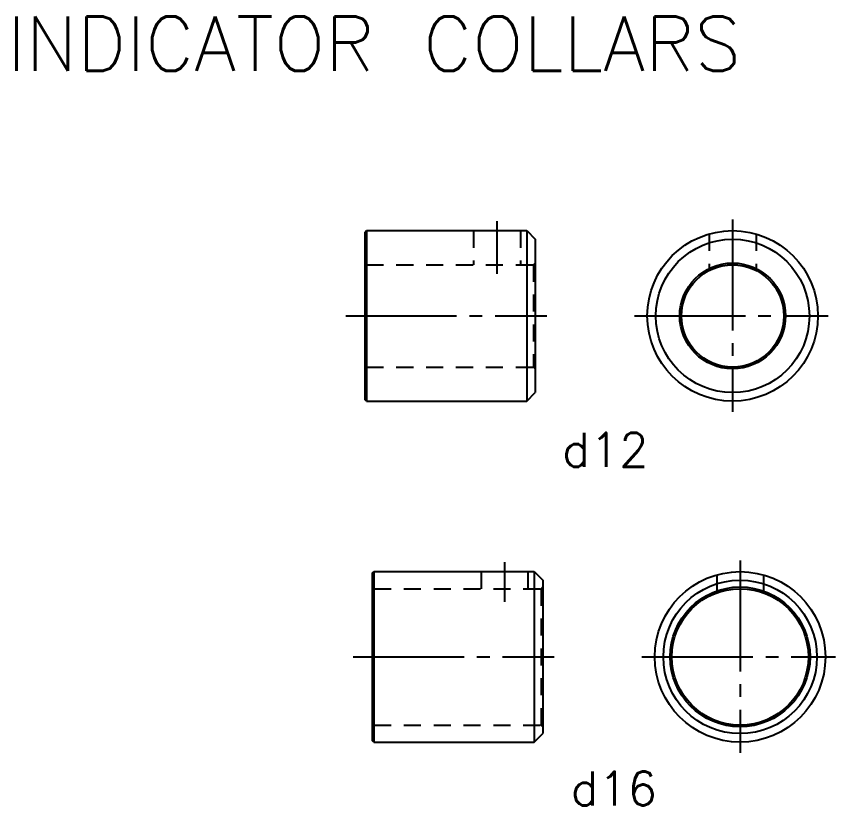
# Model space of a CAD drawing. Extents: x 79 to 369, y 158 to 363.
# Drawn here: x 78.9 to 175, y 158.9 to 251.5 of the extents above; entities that cross this region are included whole.
import ezdxf

# ---------------------------------------------------------------- set-up
doc = ezdxf.new("R2010")
doc.units = 0
doc.header["$MEASUREMENT"] = 0
doc.linetypes.add('CENTER', pattern=[17.5, 13, -1.5, 1.5, -1.5])
doc.linetypes.add('DASHED', pattern=[3.5, 2, -1.5])
doc.layers.get('0').update_dxf_attribs({"linetype": 'CONTINUOUS'})
doc.layers.add('CENTER', color=1, linetype='CENTER')
doc.styles.get("Standard").update_dxf_attribs({"font": 'txt.shx', "bigfont": '@extfont2.shx'})

msp = doc.modelspace()

# ---------------------------------------------------------------- linework, layer by layer
at = {"color": 7, "linetype": 'Continuous'}
for p, q in [((119.755, 226.152), (119.955, 226.352)), ((119.755, 226.152), (119.755, 222.552)), ((119.955, 226.352), (138.755, 226.352)), ((119.955, 226.352), (119.955, 206.352)), ((138.755, 226.352), (139.755, 225.352)), ((138.755, 226.352), (138.755, 206.352)), ((139.755, 225.352), (139.755, 222.552)), ((119.755, 222.552), (119.755, 210.152)), ((139.755, 222.552), (139.755, 210.152)), ((119.755, 210.152), (119.755, 206.552)), ((139.755, 210.152), (139.755, 207.352)), ((119.955, 206.352), (119.755, 206.552)), ((138.755, 206.352), (139.755, 207.352)), ((119.955, 206.352), (138.755, 206.352)), ((120.637, 186.155), (120.837, 186.355)), ((120.837, 186.355), (139.637, 186.355)), ((120.837, 186.355), (120.837, 166.355)), ((139.637, 186.355), (140.637, 185.355)), ((139.637, 186.355), (139.637, 166.355)), ((120.637, 186.155), (120.637, 184.555)), ((140.637, 185.355), (140.637, 184.555)), ((120.637, 184.555), (120.637, 168.155)), ((140.637, 184.555), (140.637, 168.155)), ((120.637, 168.155), (120.637, 166.555)), ((140.637, 168.155), (140.637, 167.355)), ((139.637, 166.355), (140.637, 167.355)), ((120.837, 166.355), (120.637, 166.555)), ((120.837, 166.355), (139.637, 166.355))]:
    msp.add_line(p, q, dxfattribs=at)
at = {"color": 3, "linetype": 'DASHED'}
for p, q in [((132.505, 226.352), (132.505, 222.352)), ((138.005, 226.352), (138.005, 222.352)), ((160.131, 225.966), (160.131, 221.684)), ((165.631, 225.966), (165.631, 221.684)), ((119.955, 222.352), (119.755, 222.552)), ((119.955, 222.352), (139.555, 222.352)), ((139.555, 222.352), (139.755, 222.552)), ((139.555, 222.352), (139.555, 210.352)), ((119.755, 210.152), (119.955, 210.352)), ((119.955, 210.352), (139.555, 210.352)), ((139.755, 210.152), (139.555, 210.352)), ((133.387, 186.355), (133.387, 184.355)), ((138.887, 186.355), (138.887, 184.355)), ((161.013, 185.969), (161.013, 183.868)), ((166.513, 185.969), (166.513, 183.868)), ((120.837, 184.355), (120.637, 184.555)), ((140.437, 184.355), (140.637, 184.555)), ((120.837, 184.355), (140.437, 184.355)), ((140.437, 184.355), (140.437, 168.355)), ((120.637, 168.155), (120.837, 168.355)), ((120.837, 168.355), (140.437, 168.355)), ((140.637, 168.155), (140.437, 168.355))]:
    msp.add_line(p, q, dxfattribs=at)
at = {"color": 7, "linetype": 'Continuous'}
for centre, radius in [((162.881, 216.352), 10), ((162.881, 216.352), 9), ((162.881, 216.352), 6.2), ((162.881, 216.352), 6), ((163.763, 176.355), 10), ((163.763, 176.355), 9), ((163.763, 176.355), 8.2), ((163.763, 176.355), 8)]:
    msp.add_circle(centre, radius, dxfattribs=at)
at = {"layer": 'CENTER', "color": 1, "linetype": 'CENTER'}
for p, q in [((162.881, 227.655), (162.881, 205.097)), ((135.255, 227.471), (135.255, 221.289)), ((117.533, 216.352), (141.1, 216.352)), ((151.377, 216.352), (174.075, 216.352)), ((136.137, 187.475), (136.137, 182.792)), ((163.763, 187.658), (163.763, 165.1)), ((118.415, 176.355), (141.982, 176.355)), ((152.259, 176.355), (174.957, 176.355))]:
    msp.add_line(p, q, dxfattribs=at)

# ---------------------------------------------------------------- texts
at = {"color": 7, "linetype": 'Continuous'}
for s, height, p in [('INDICATOR COLLARS', 6.4, (77.822, 245.087)), ('d12', 4, (142.898, 198.645)), ('d16', 4, (143.901, 158.906))]:
    msp.add_text(s, height=height, dxfattribs=at).set_placement(p)

doc.saveas('drawing.dxf')
